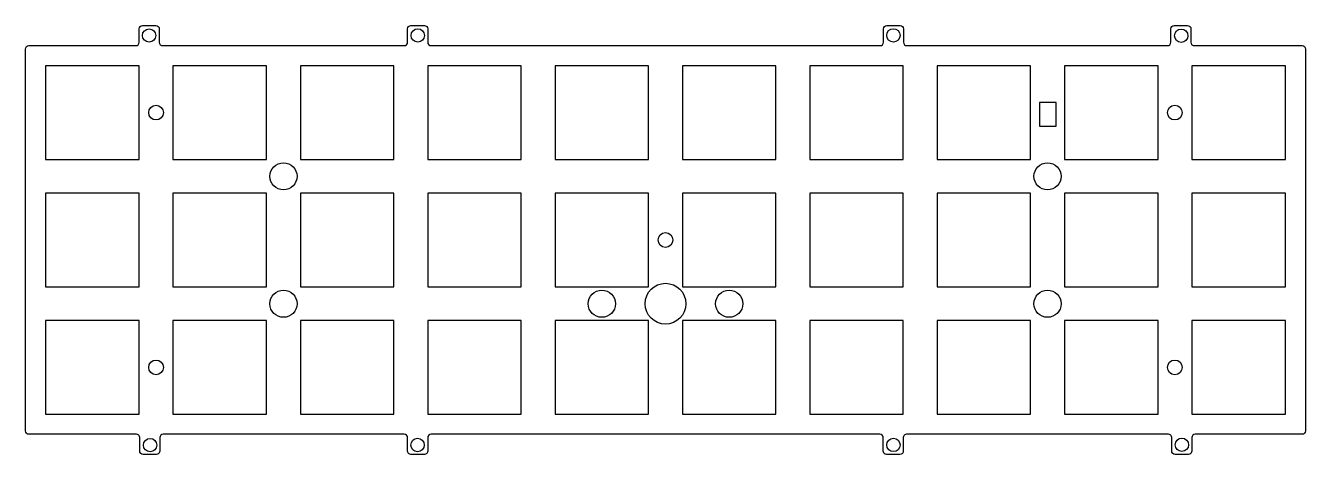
# Model space of a CAD drawing. Header units: millimetres. Extents: x -191 to 0, y -61 to 3.
import ezdxf

# ---------------------------------------------------------------- set-up
doc = ezdxf.new("R2010")
doc.units = ezdxf.units.MM
doc.header["$MEASUREMENT"] = 0

msp = doc.modelspace()

# ---------------------------------------------------------------- linework, layer by layer
msp.add_lwpolyline([(-0.12, -57.88), (-16.12, -57.88, 0.414214), (-16.62, -58.38), (-16.62, -60.38, -0.414214), (-17.12, -60.88), (-19.12, -60.88, -0.414214), (-19.62, -60.38), (-19.62, -58.38, 0.414214), (-20.12, -57.88), (-59.27, -57.88, 0.414214), (-59.77, -58.38), (-59.77, -60.38, -0.414214), (-60.27, -60.88), (-62.27, -60.88, -0.414214), (-62.77, -60.38), (-62.77, -58.38, 0.414214), (-63.27, -57.88), (-130.42, -57.88, 0.414214), (-130.92, -58.38), (-130.92, -60.38, -0.414214), (-131.42, -60.88), (-133.42, -60.88, -0.414214), (-133.92, -60.38), (-133.92, -58.38, 0.414214), (-134.42, -57.88), (-170.5, -57.88, 0.414214), (-171, -58.38), (-171, -60.38, -0.414214), (-171.5, -60.88), (-173.5, -60.88, -0.414214), (-174, -60.38), (-174, -58.38, 0.414214), (-174.5, -57.88), (-190.57, -57.88, -0.414214), (-191.07, -57.38), (-191.07, -0.28, -0.414214), (-190.57, 0.22), (-174.57, 0.22, 0.414214), (-174.07, 0.72), (-174.07, 2.72, -0.414214), (-173.57, 3.22), (-171.57, 3.22, -0.414214), (-171.07, 2.72), (-171.07, 0.72, 0.414214), (-170.57, 0.22), (-134.42, 0.22, 0.414214), (-133.92, 0.72), (-133.92, 2.72, -0.414214), (-133.42, 3.22), (-131.42, 3.22, -0.414214), (-130.92, 2.72), (-130.92, 0.72, 0.414214), (-130.42, 0.22), (-63.24, 0.22, 0.414214), (-62.74, 0.72), (-62.74, 2.72, -0.414214), (-62.24, 3.22), (-60.24, 3.22, -0.414214), (-59.74, 2.72), (-59.74, 0.72, 0.414214), (-59.24, 0.22), (-20.24, 0.22, 0.414214), (-19.74, 0.72), (-19.74, 2.72, -0.414214), (-19.24, 3.22), (-17.24, 3.22, -0.414214), (-16.74, 2.72), (-16.74, 0.72, 0.414214), (-16.24, 0.22), (-0.12, 0.22, -0.414214), (0.38, -0.28), (0.38, -57.38, -0.414214)], format="xyb", close=True)
for points in [[(-188.07, -16.78), (-174.07, -16.78), (-174.07, -2.78), (-188.07, -2.78)], [(-169.02, -2.78), (-169.02, -16.78), (-155.02, -16.78), (-155.02, -2.78)], [(-149.97, -2.78), (-149.97, -16.78), (-135.97, -16.78), (-135.97, -2.78)], [(-116.92, -16.78), (-116.92, -2.78), (-130.92, -2.78), (-130.92, -16.78)], [(-111.87, -16.78), (-97.87, -16.78), (-97.87, -2.78), (-111.87, -2.78)], [(-78.82, -2.78), (-92.82, -2.78), (-92.82, -16.78), (-78.82, -16.78)], [(-73.77, -2.78), (-73.77, -16.78), (-59.77, -16.78), (-59.77, -2.78)], [(-40.72, -2.78), (-54.72, -2.78), (-54.72, -16.78), (-40.72, -16.78)], [(-35.67, -2.78), (-35.67, -16.78), (-21.67, -16.78), (-21.67, -2.78)], [(-16.62, -16.78), (-2.62, -16.78), (-2.62, -2.78), (-16.62, -2.78)], [(-36.88, -8.27), (-39.42, -8.27), (-39.42, -11.82), (-36.88, -11.82)], [(-174.07, -21.83), (-188.07, -21.83), (-188.07, -35.83), (-174.07, -35.83)], [(-169.02, -35.83), (-155.02, -35.83), (-155.02, -21.83), (-169.02, -21.83)], [(-135.97, -21.83), (-149.97, -21.83), (-149.97, -35.83), (-135.97, -35.83)], [(-130.92, -35.83), (-116.92, -35.83), (-116.92, -21.83), (-130.92, -21.83)], [(-97.87, -35.83), (-97.87, -21.83), (-111.87, -21.83), (-111.87, -35.83)], [(-92.82, -35.83), (-78.82, -35.83), (-78.82, -21.83), (-92.82, -21.83)], [(-59.77, -35.83), (-59.77, -21.83), (-73.77, -21.83), (-73.77, -35.83)], [(-54.72, -21.83), (-54.72, -35.83), (-40.72, -35.83), (-40.72, -21.83)], [(-21.67, -21.83), (-35.67, -21.83), (-35.67, -35.83), (-21.67, -35.83)], [(-2.62, -35.83), (-2.62, -21.83), (-16.62, -21.83), (-16.62, -35.83)], [(-188.07, -40.88), (-188.07, -54.88), (-174.07, -54.88), (-174.07, -40.88)], [(-169.02, -54.88), (-155.02, -54.88), (-155.02, -40.88), (-169.02, -40.88)], [(-149.97, -54.88), (-135.97, -54.88), (-135.97, -40.88), (-149.97, -40.88)], [(-116.92, -54.88), (-116.92, -40.88), (-130.92, -40.88), (-130.92, -54.88)], [(-97.87, -54.88), (-97.87, -40.88), (-111.87, -40.88), (-111.87, -54.88)], [(-78.82, -40.88), (-92.82, -40.88), (-92.82, -54.88), (-78.82, -54.88)], [(-73.77, -40.88), (-73.77, -54.88), (-59.77, -54.88), (-59.77, -40.88)], [(-40.72, -54.88), (-40.72, -40.88), (-54.72, -40.88), (-54.72, -54.88)], [(-21.67, -54.88), (-21.67, -40.88), (-35.67, -40.88), (-35.67, -54.88)], [(-16.62, -54.88), (-2.62, -54.88), (-2.62, -40.88), (-16.62, -40.88)]]:
    msp.add_lwpolyline(points, close=True)
at = {"linetype": 'Continuous'}
for centre in [(-172.59, 1.74), (-132.4, 1.75), (-61.26, 1.76), (-18.2, 1.71), (-172.45, -59.49), (-132.44, -59.48), (-61.25, -59.47), (-18.1, -59.45)]:
    msp.add_circle(centre, 1, dxfattribs=at)
for centre, radius in [((-171.55, -9.78), 1.1), ((-19.15, -9.78), 1.1), ((-152.5, -19.31), 2.03), ((-38.2, -19.31), 2.03), ((-95.35, -28.83), 1.1), ((-152.5, -38.36), 2.03), ((-104.87, -38.36), 2.03), ((-95.34, -38.36), 3.05), ((-85.82, -38.36), 2.03), ((-38.2, -38.36), 2.03), ((-171.55, -47.88), 1.1), ((-19.15, -47.88), 1.1)]:
    msp.add_circle(centre, radius)

doc.saveas('drawing.dxf')
